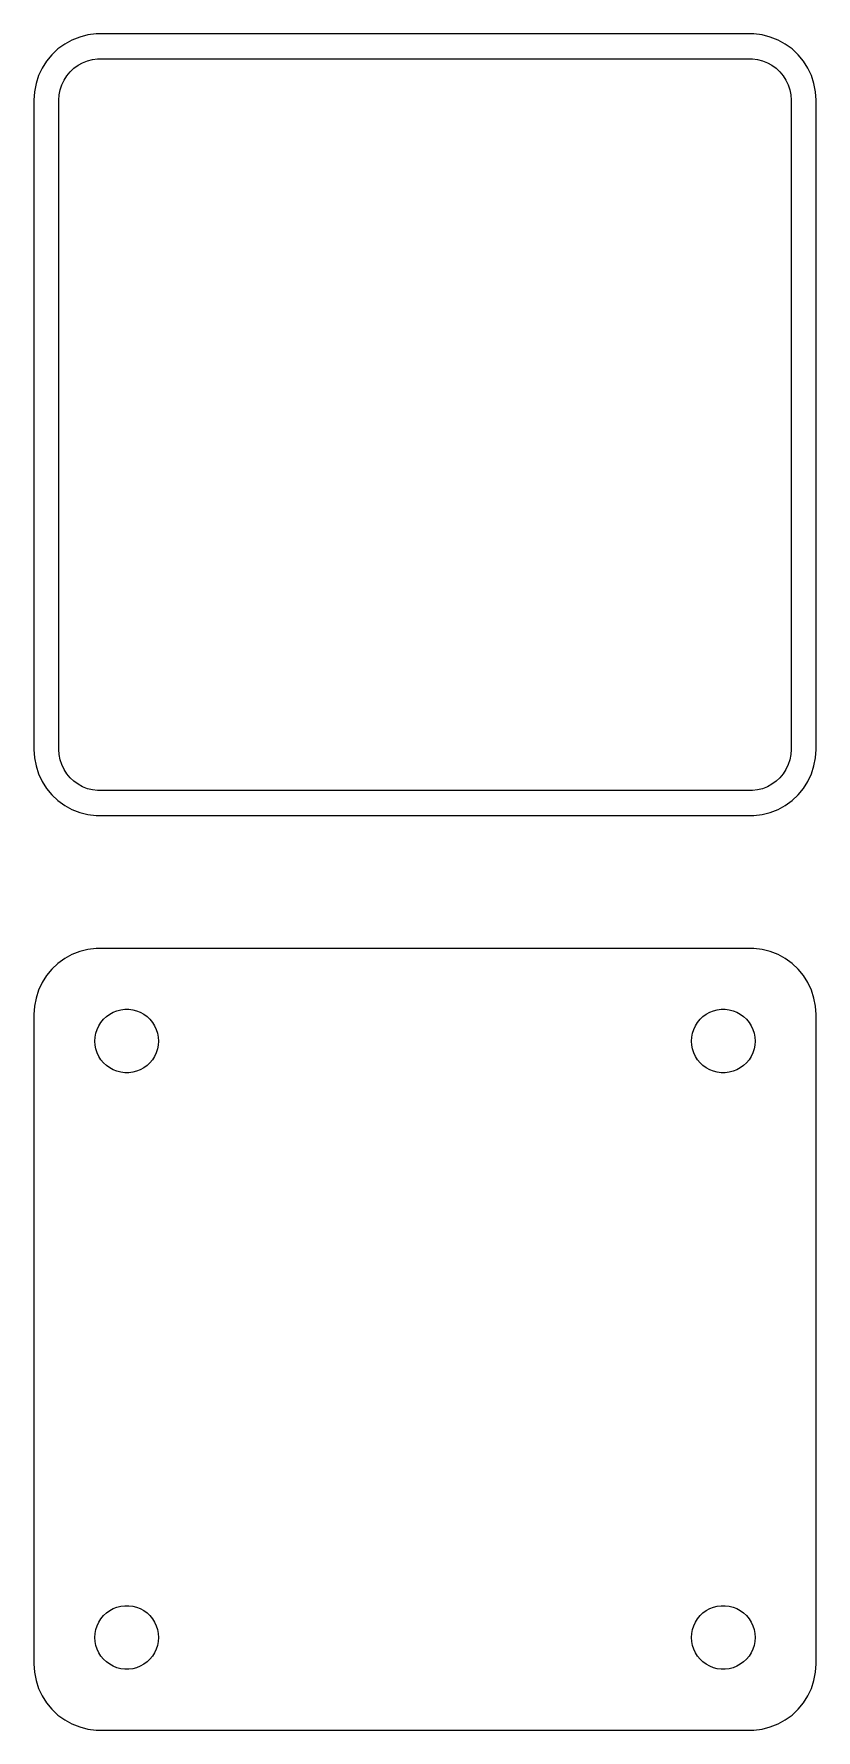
# Model space of a CAD drawing. Header units: metres. Extents: x -30 to 30, y 109 to 236.
import ezdxf

# ---------------------------------------------------------------- set-up
doc = ezdxf.new("R2010")
doc.units = ezdxf.units.M

msp = doc.modelspace()

# ---------------------------------------------------------------- linework, layer by layer
for p, q in [((-27.1791, 235.722), (-27.6871, 235.353)), ((-26.6289, 236.024), (-27.1791, 235.722)), ((-26.0451, 236.255), (-26.6289, 236.024)), ((-25.4369, 236.411), (-26.0451, 236.255)), ((-24.8139, 236.49), (-25.4369, 236.411)), ((24.8139, 236.49), (-24.8139, 236.49)), ((25.4369, 236.411), (24.8139, 236.49)), ((26.0451, 236.255), (25.4369, 236.411)), ((26.6289, 236.024), (26.0451, 236.255)), ((27.1791, 235.722), (26.6289, 236.024)), ((27.6871, 235.353), (27.1791, 235.722)), ((-28.5451, 234.439), (-28.8815, 233.909)), ((-28.1448, 234.923), (-28.5451, 234.439)), ((-27.6871, 235.353), (-28.1448, 234.923)), ((-26.168, 234.128), (-25.8254, 234.317)), ((-25.8254, 234.317), (-25.4619, 234.461)), ((-25.4619, 234.461), (-25.0833, 234.558)), ((-25.0833, 234.558), (-24.6954, 234.607)), ((-24.6954, 234.607), (24.6954, 234.607)), ((24.6954, 234.607), (25.0833, 234.558)), ((25.0833, 234.558), (25.4619, 234.461)), ((25.4619, 234.461), (25.8254, 234.317)), ((25.8254, 234.317), (26.168, 234.128)), ((28.1448, 234.923), (27.6871, 235.353)), ((28.5451, 234.439), (28.1448, 234.923)), ((28.8815, 233.909), (28.5451, 234.439)), ((-29.1489, 233.341), (-29.3429, 232.743)), ((-28.8815, 233.909), (-29.1489, 233.341)), ((-27.3943, 232.646), (-27.2279, 233)), ((-27.2279, 233), (-27.0184, 233.33)), ((-27.0184, 233.33), (-26.7692, 233.631)), ((-26.7692, 233.631), (-26.4842, 233.899)), ((-26.4842, 233.899), (-26.168, 234.128)), ((26.168, 234.128), (26.4842, 233.899)), ((26.4842, 233.899), (26.7692, 233.631)), ((26.7692, 233.631), (27.0184, 233.33)), ((27.0184, 233.33), (27.2279, 233)), ((27.2279, 233), (27.3943, 232.646)), ((29.1489, 233.341), (28.8815, 233.909)), ((29.3429, 232.743), (29.1489, 233.341)), ((-29.4606, 232.127), (-29.5, 231.5)), ((-29.3429, 232.743), (-29.4606, 232.127)), ((-27.6129, 231.5), (-27.5884, 231.89)), ((-27.5884, 231.89), (-27.5151, 232.274)), ((-27.5151, 232.274), (-27.3943, 232.646)), ((27.3943, 232.646), (27.5151, 232.274)), ((27.5151, 232.274), (27.5884, 231.89)), ((27.5884, 231.89), (27.6129, 231.5)), ((29.4606, 232.127), (29.3429, 232.743)), ((29.5, 231.5), (29.4606, 232.127)), ((-29.5, 231.5), (-29.5, 182.5)), ((-27.6129, 182.5), (-27.6129, 231.5)), ((27.6129, 231.5), (27.6129, 182.5)), ((29.5, 182.5), (29.5, 231.5)), ((-29.5, 182.5), (-29.4606, 181.873)), ((-29.4606, 181.873), (-29.3429, 181.257)), ((-27.5884, 182.11), (-27.6129, 182.5)), ((-27.5151, 181.726), (-27.5884, 182.11)), ((27.5884, 182.11), (27.5151, 181.726)), ((27.6129, 182.5), (27.5884, 182.11)), ((29.3429, 181.257), (29.4606, 181.873)), ((29.4606, 181.873), (29.5, 182.5)), ((-29.3429, 181.257), (-29.1489, 180.659)), ((-29.1489, 180.659), (-28.8815, 180.091)), ((-27.3943, 181.354), (-27.5151, 181.726)), ((-27.2279, 181), (-27.3943, 181.354)), ((-27.0184, 180.67), (-27.2279, 181)), ((-26.7692, 180.369), (-27.0184, 180.67)), ((27.0184, 180.67), (26.7692, 180.369)), ((27.2279, 181), (27.0184, 180.67)), ((27.3943, 181.354), (27.2279, 181)), ((27.5151, 181.726), (27.3943, 181.354)), ((28.8815, 180.091), (29.1489, 180.659)), ((29.1489, 180.659), (29.3429, 181.257)), ((-28.8815, 180.091), (-28.5451, 179.561)), ((-28.5451, 179.561), (-28.1448, 179.077)), ((-26.4842, 180.101), (-26.7692, 180.369)), ((-26.168, 179.872), (-26.4842, 180.101)), ((-25.8254, 179.683), (-26.168, 179.872)), ((-25.4619, 179.539), (-25.8254, 179.683)), ((-25.0833, 179.442), (-25.4619, 179.539)), ((-24.6954, 179.393), (-25.0833, 179.442)), ((24.6954, 179.393), (-24.6954, 179.393)), ((25.0833, 179.442), (24.6954, 179.393)), ((25.4619, 179.539), (25.0833, 179.442)), ((25.8254, 179.683), (25.4619, 179.539)), ((26.168, 179.872), (25.8254, 179.683)), ((26.4842, 180.101), (26.168, 179.872)), ((26.7692, 180.369), (26.4842, 180.101)), ((28.1448, 179.077), (28.5451, 179.561)), ((28.5451, 179.561), (28.8815, 180.091)), ((-28.1448, 179.077), (-27.6871, 178.647)), ((-27.6871, 178.647), (-27.1791, 178.278)), ((-27.1791, 178.278), (-26.6289, 177.976)), ((-26.6289, 177.976), (-26.0451, 177.745)), ((26.0451, 177.745), (26.6289, 177.976)), ((26.6289, 177.976), (27.1791, 178.278)), ((27.1791, 178.278), (27.6871, 178.647)), ((27.6871, 178.647), (28.1448, 179.077)), ((-26.0451, 177.745), (-25.4369, 177.589)), ((-25.4369, 177.589), (-24.8139, 177.51)), ((-24.8139, 177.51), (24.8139, 177.51)), ((24.8139, 177.51), (25.4369, 177.589)), ((25.4369, 177.589), (26.0451, 177.745)), ((-27.1791, 166.722), (-27.6871, 166.353)), ((-26.6289, 167.024), (-27.1791, 166.722)), ((-26.0451, 167.255), (-26.6289, 167.024)), ((-25.4369, 167.411), (-26.0451, 167.255)), ((-24.8139, 167.49), (-25.4369, 167.411)), ((24.8139, 167.49), (-24.8139, 167.49)), ((25.4369, 167.411), (24.8139, 167.49)), ((26.0451, 167.255), (25.4369, 167.411)), ((26.6289, 167.024), (26.0451, 167.255)), ((27.1791, 166.722), (26.6289, 167.024)), ((27.6871, 166.353), (27.1791, 166.722)), ((-28.5451, 165.439), (-28.8815, 164.909)), ((-28.1448, 165.923), (-28.5451, 165.439)), ((-27.6871, 166.353), (-28.1448, 165.923)), ((28.1448, 165.923), (27.6871, 166.353)), ((28.5451, 165.439), (28.1448, 165.923)), ((28.8815, 164.909), (28.5451, 165.439)), ((-29.1489, 164.341), (-29.3429, 163.743)), ((-28.8815, 164.909), (-29.1489, 164.341)), ((29.1489, 164.341), (28.8815, 164.909)), ((29.3429, 163.743), (29.1489, 164.341)), ((-29.4606, 163.127), (-29.5, 162.5)), ((-29.3429, 163.743), (-29.4606, 163.127)), ((-23.786, 162.526), (-23.5219, 162.672)), ((-23.5219, 162.672), (-23.2416, 162.783)), ((-23.2416, 162.783), (-22.9497, 162.857)), ((-22.9497, 162.857), (-22.6507, 162.895)), ((-22.6507, 162.895), (-22.3493, 162.895)), ((-22.3493, 162.895), (-22.0503, 162.857)), ((-22.0503, 162.857), (-21.7583, 162.783)), ((-21.7583, 162.783), (-21.4781, 162.672)), ((-21.4781, 162.672), (-21.214, 162.526)), ((21.214, 162.526), (21.4781, 162.672)), ((21.4781, 162.672), (21.7583, 162.783)), ((21.7583, 162.783), (22.0503, 162.857)), ((22.0503, 162.857), (22.3493, 162.895)), ((22.3493, 162.895), (22.6507, 162.895)), ((22.6507, 162.895), (22.9497, 162.857)), ((22.9497, 162.857), (23.2416, 162.783)), ((23.2416, 162.783), (23.5219, 162.672)), ((23.5219, 162.672), (23.786, 162.526)), ((29.4606, 163.127), (29.3429, 163.743)), ((29.5, 162.5), (29.4606, 163.127)), ((-29.5, 162.5), (-29.5, 113.5)), ((-24.8246, 161.097), (-24.7315, 161.383)), ((-24.7315, 161.383), (-24.6031, 161.656)), ((-24.6031, 161.656), (-24.4416, 161.911)), ((-24.4416, 161.911), (-24.2495, 162.143)), ((-24.2495, 162.143), (-24.0298, 162.349)), ((-24.0298, 162.349), (-23.786, 162.526)), ((-21.214, 162.526), (-20.9702, 162.349)), ((-20.9702, 162.349), (-20.7505, 162.143)), ((-20.7505, 162.143), (-20.5583, 161.911)), ((-20.5583, 161.911), (-20.3969, 161.656)), ((-20.3969, 161.656), (-20.2685, 161.383)), ((-20.2685, 161.383), (-20.1754, 161.097)), ((20.1754, 161.097), (20.2685, 161.383)), ((20.2685, 161.383), (20.3969, 161.656)), ((20.3969, 161.656), (20.5583, 161.911)), ((20.5583, 161.911), (20.7505, 162.143)), ((20.7505, 162.143), (20.9702, 162.349)), ((20.9702, 162.349), (21.214, 162.526)), ((23.786, 162.526), (24.0298, 162.349)), ((24.0298, 162.349), (24.2495, 162.143)), ((24.2495, 162.143), (24.4416, 161.911)), ((24.4416, 161.911), (24.6031, 161.656)), ((24.6031, 161.656), (24.7315, 161.383)), ((24.7315, 161.383), (24.8246, 161.097)), ((29.5, 113.5), (29.5, 162.5)), ((-24.9, 160.5), (-24.8811, 160.801)), ((-24.8811, 160.199), (-24.9, 160.5)), ((-24.8811, 160.801), (-24.8246, 161.097)), ((-24.8246, 159.903), (-24.8811, 160.199)), ((-20.1754, 161.097), (-20.1189, 160.801)), ((-20.1189, 160.199), (-20.1754, 159.903)), ((-20.1189, 160.801), (-20.1, 160.5)), ((-20.1, 160.5), (-20.1189, 160.199)), ((20.1, 160.5), (20.1189, 160.801)), ((20.1189, 160.199), (20.1, 160.5)), ((20.1189, 160.801), (20.1754, 161.097)), ((20.1754, 159.903), (20.1189, 160.199)), ((24.8246, 161.097), (24.8811, 160.801)), ((24.8811, 160.199), (24.8246, 159.903)), ((24.8811, 160.801), (24.9, 160.5)), ((24.9, 160.5), (24.8811, 160.199)), ((-24.7315, 159.617), (-24.8246, 159.903)), ((-24.6031, 159.344), (-24.7315, 159.617)), ((-24.4416, 159.089), (-24.6031, 159.344)), ((-24.2495, 158.857), (-24.4416, 159.089)), ((-24.0298, 158.651), (-24.2495, 158.857)), ((-20.7505, 158.857), (-20.9702, 158.651)), ((-20.5583, 159.089), (-20.7505, 158.857)), ((-20.3969, 159.344), (-20.5583, 159.089)), ((-20.2685, 159.617), (-20.3969, 159.344)), ((-20.1754, 159.903), (-20.2685, 159.617)), ((20.2685, 159.617), (20.1754, 159.903)), ((20.3969, 159.344), (20.2685, 159.617)), ((20.5583, 159.089), (20.3969, 159.344)), ((20.7505, 158.857), (20.5583, 159.089)), ((20.9702, 158.651), (20.7505, 158.857)), ((24.2495, 158.857), (24.0298, 158.651)), ((24.4416, 159.089), (24.2495, 158.857)), ((24.6031, 159.344), (24.4416, 159.089)), ((24.7315, 159.617), (24.6031, 159.344)), ((24.8246, 159.903), (24.7315, 159.617)), ((-23.786, 158.474), (-24.0298, 158.651)), ((-23.5219, 158.328), (-23.786, 158.474)), ((-23.2416, 158.217), (-23.5219, 158.328)), ((-22.9497, 158.143), (-23.2416, 158.217)), ((-22.6507, 158.105), (-22.9497, 158.143)), ((-22.3493, 158.105), (-22.6507, 158.105)), ((-22.0503, 158.143), (-22.3493, 158.105)), ((-21.7583, 158.217), (-22.0503, 158.143)), ((-21.4781, 158.328), (-21.7583, 158.217)), ((-21.214, 158.474), (-21.4781, 158.328)), ((-20.9702, 158.651), (-21.214, 158.474)), ((21.214, 158.474), (20.9702, 158.651)), ((21.4781, 158.328), (21.214, 158.474)), ((21.7583, 158.217), (21.4781, 158.328)), ((22.0503, 158.143), (21.7583, 158.217)), ((22.3493, 158.105), (22.0503, 158.143)), ((22.6507, 158.105), (22.3493, 158.105)), ((22.9497, 158.143), (22.6507, 158.105)), ((23.2416, 158.217), (22.9497, 158.143)), ((23.5219, 158.328), (23.2416, 158.217)), ((23.786, 158.474), (23.5219, 158.328)), ((24.0298, 158.651), (23.786, 158.474)), ((-23.5219, 117.672), (-23.2416, 117.783)), ((-23.2416, 117.783), (-22.9497, 117.857)), ((-22.9497, 117.857), (-22.6507, 117.895)), ((-22.6507, 117.895), (-22.3493, 117.895)), ((-22.3493, 117.895), (-22.0503, 117.857)), ((-22.0503, 117.857), (-21.7583, 117.783)), ((-21.7583, 117.783), (-21.4781, 117.672)), ((21.4781, 117.672), (21.7583, 117.783)), ((21.7583, 117.783), (22.0503, 117.857)), ((22.0503, 117.857), (22.3493, 117.895)), ((22.3493, 117.895), (22.6507, 117.895)), ((22.6507, 117.895), (22.9497, 117.857)), ((22.9497, 117.857), (23.2416, 117.783)), ((23.2416, 117.783), (23.5219, 117.672)), ((-24.7315, 116.383), (-24.6031, 116.656)), ((-24.6031, 116.656), (-24.4416, 116.911)), ((-24.4416, 116.911), (-24.2495, 117.143)), ((-24.2495, 117.143), (-24.0298, 117.349)), ((-24.0298, 117.349), (-23.786, 117.526)), ((-23.786, 117.526), (-23.5219, 117.672)), ((-21.4781, 117.672), (-21.214, 117.526)), ((-21.214, 117.526), (-20.9702, 117.349)), ((-20.9702, 117.349), (-20.7505, 117.143)), ((-20.7505, 117.143), (-20.5583, 116.911)), ((-20.5583, 116.911), (-20.3969, 116.656)), ((-20.3969, 116.656), (-20.2685, 116.383)), ((20.2685, 116.383), (20.3969, 116.656)), ((20.3969, 116.656), (20.5583, 116.911)), ((20.5583, 116.911), (20.7505, 117.143)), ((20.7505, 117.143), (20.9702, 117.349)), ((20.9702, 117.349), (21.214, 117.526)), ((21.214, 117.526), (21.4781, 117.672)), ((23.5219, 117.672), (23.786, 117.526)), ((23.786, 117.526), (24.0298, 117.349)), ((24.0298, 117.349), (24.2495, 117.143)), ((24.2495, 117.143), (24.4416, 116.911)), ((24.4416, 116.911), (24.6031, 116.656)), ((24.6031, 116.656), (24.7315, 116.383)), ((-24.9, 115.5), (-24.8811, 115.801)), ((-24.8811, 115.199), (-24.9, 115.5)), ((-24.8811, 115.801), (-24.8246, 116.097)), ((-24.8246, 114.903), (-24.8811, 115.199)), ((-24.8246, 116.097), (-24.7315, 116.383)), ((-20.2685, 116.383), (-20.1754, 116.097)), ((-20.1754, 116.097), (-20.1189, 115.801)), ((-20.1189, 115.199), (-20.1754, 114.903)), ((-20.1189, 115.801), (-20.1, 115.5)), ((-20.1, 115.5), (-20.1189, 115.199)), ((20.1, 115.5), (20.1189, 115.801)), ((20.1189, 115.199), (20.1, 115.5)), ((20.1189, 115.801), (20.1754, 116.097)), ((20.1754, 114.903), (20.1189, 115.199)), ((20.1754, 116.097), (20.2685, 116.383)), ((24.7315, 116.383), (24.8246, 116.097)), ((24.8246, 116.097), (24.8811, 115.801)), ((24.8811, 115.199), (24.8246, 114.903)), ((24.8811, 115.801), (24.9, 115.5)), ((24.9, 115.5), (24.8811, 115.199)), ((-24.7315, 114.617), (-24.8246, 114.903)), ((-24.6031, 114.344), (-24.7315, 114.617)), ((-24.4416, 114.089), (-24.6031, 114.344)), ((-24.2495, 113.857), (-24.4416, 114.089)), ((-20.5583, 114.089), (-20.7505, 113.857)), ((-20.3969, 114.344), (-20.5583, 114.089)), ((-20.2685, 114.617), (-20.3969, 114.344)), ((-20.1754, 114.903), (-20.2685, 114.617)), ((20.2685, 114.617), (20.1754, 114.903)), ((20.3969, 114.344), (20.2685, 114.617)), ((20.5583, 114.089), (20.3969, 114.344)), ((20.7505, 113.857), (20.5583, 114.089)), ((24.4416, 114.089), (24.2495, 113.857)), ((24.6031, 114.344), (24.4416, 114.089)), ((24.7315, 114.617), (24.6031, 114.344)), ((24.8246, 114.903), (24.7315, 114.617)), ((-29.5, 113.5), (-29.4606, 112.873)), ((-29.4606, 112.873), (-29.3429, 112.257)), ((-24.0298, 113.651), (-24.2495, 113.857)), ((-23.786, 113.474), (-24.0298, 113.651)), ((-23.5219, 113.328), (-23.786, 113.474)), ((-23.2416, 113.217), (-23.5219, 113.328)), ((-22.9497, 113.143), (-23.2416, 113.217)), ((-22.6507, 113.105), (-22.9497, 113.143)), ((-22.3493, 113.105), (-22.6507, 113.105)), ((-22.0503, 113.143), (-22.3493, 113.105)), ((-21.7583, 113.217), (-22.0503, 113.143)), ((-21.4781, 113.328), (-21.7583, 113.217)), ((-21.214, 113.474), (-21.4781, 113.328)), ((-20.9702, 113.651), (-21.214, 113.474)), ((-20.7505, 113.857), (-20.9702, 113.651)), ((20.9702, 113.651), (20.7505, 113.857)), ((21.214, 113.474), (20.9702, 113.651)), ((21.4781, 113.328), (21.214, 113.474)), ((21.7583, 113.217), (21.4781, 113.328)), ((22.0503, 113.143), (21.7583, 113.217)), ((22.3493, 113.105), (22.0503, 113.143)), ((22.6507, 113.105), (22.3493, 113.105)), ((22.9497, 113.143), (22.6507, 113.105)), ((23.2416, 113.217), (22.9497, 113.143)), ((23.5219, 113.328), (23.2416, 113.217)), ((23.786, 113.474), (23.5219, 113.328)), ((24.0298, 113.651), (23.786, 113.474)), ((24.2495, 113.857), (24.0298, 113.651)), ((29.3429, 112.257), (29.4606, 112.873)), ((29.4606, 112.873), (29.5, 113.5)), ((-29.3429, 112.257), (-29.1489, 111.659)), ((-29.1489, 111.659), (-28.8815, 111.091)), ((28.8815, 111.091), (29.1489, 111.659)), ((29.1489, 111.659), (29.3429, 112.257)), ((-28.8815, 111.091), (-28.5451, 110.561)), ((-28.5451, 110.561), (-28.1448, 110.077)), ((-28.1448, 110.077), (-27.6871, 109.647)), ((27.6871, 109.647), (28.1448, 110.077)), ((28.1448, 110.077), (28.5451, 110.561)), ((28.5451, 110.561), (28.8815, 111.091)), ((-27.6871, 109.647), (-27.1791, 109.278)), ((-27.1791, 109.278), (-26.6289, 108.976)), ((-26.6289, 108.976), (-26.0451, 108.745)), ((26.0451, 108.745), (26.6289, 108.976)), ((26.6289, 108.976), (27.1791, 109.278)), ((27.1791, 109.278), (27.6871, 109.647)), ((-26.0451, 108.745), (-25.4369, 108.589)), ((-25.4369, 108.589), (-24.8139, 108.51)), ((-24.8139, 108.51), (24.8139, 108.51)), ((24.8139, 108.51), (25.4369, 108.589)), ((25.4369, 108.589), (26.0451, 108.745))]:
    msp.add_line(p, q)

doc.saveas('drawing.dxf')
